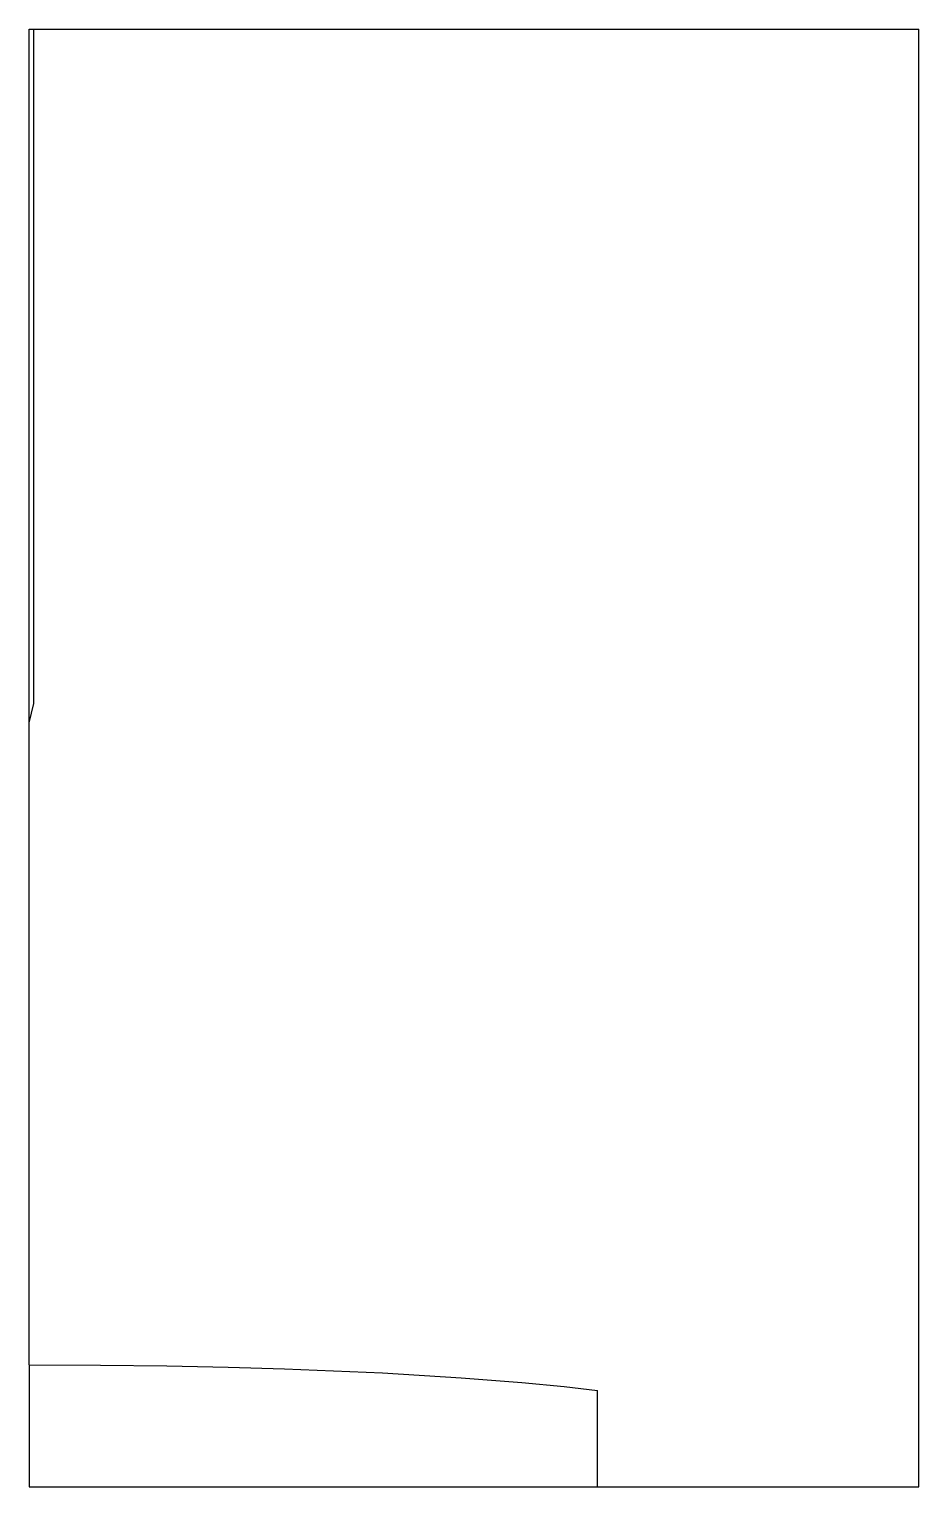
# Model space of a CAD drawing. Extents: x 1 to 278, y 1 to 455.
import ezdxf

# ---------------------------------------------------------------- set-up
doc = ezdxf.new("R2010")
doc.units = 0
for name, color, linetype in [('default', 7, 'CONTINUOUS'), ('layer18', 7, 'CONTINUOUS'), ('layer20', 7, 'CONTINUOUS'), ('layer21', 7, 'CONTINUOUS'), ('layer22', 7, 'CONTINUOUS')]:
    doc.layers.add(name, color=color, linetype=linetype)

msp = doc.modelspace()

# ---------------------------------------------------------------- linework, layer by layer
at = {"layer": 'default'}
for p, q in [((0.50654, 244.693), (0.50654, 454.693)), ((0.50654, 454.693), (2.00654, 454.693)), ((2.00654, 244.693), (2.00654, 454.693)), ((0.50654, 238.693), (2.00654, 244.693)), ((0.50654, 238.693), (0.50654, 244.693)), ((0.50654, 38.6934), (22.7281, 38.6035)), ((0.50654, 38.6934), (0.50654, 0.69344)), ((22.7281, 38.6035), (43.3637, 38.3493)), ((43.3637, 38.3493), (62.4343, 37.9544)), ((62.4343, 37.9544), (79.9611, 37.4421)), ((79.9611, 37.4421), (110.467, 36.1596)), ((110.467, 36.1596), (135.05, 34.6893)), ((135.05, 34.6893), (153.877, 33.219)), ((153.877, 33.219), (167.116, 31.9364)), ((167.116, 31.9364), (177.507, 30.6851)), ((177.507, 0.69344), (177.507, 30.6851)), ((0.50654, 0.69344), (177.507, 0.69344))]:
    msp.add_line(p, q, dxfattribs=at)
at = {"layer": 'layer18'}
msp.add_line((177.507, 0.69344), (277.507, 0.69344), dxfattribs=at)
at = {"layer": 'layer20'}
msp.add_line((277.507, 0.69344), (277.507, 454.693), dxfattribs=at)
at = {"layer": 'layer21'}
msp.add_line((2.00654, 454.693), (277.507, 454.693), dxfattribs=at)
at = {"layer": 'layer22'}
msp.add_line((0.50654, 38.6934), (0.50654, 238.693), dxfattribs=at)

doc.saveas('drawing.dxf')
